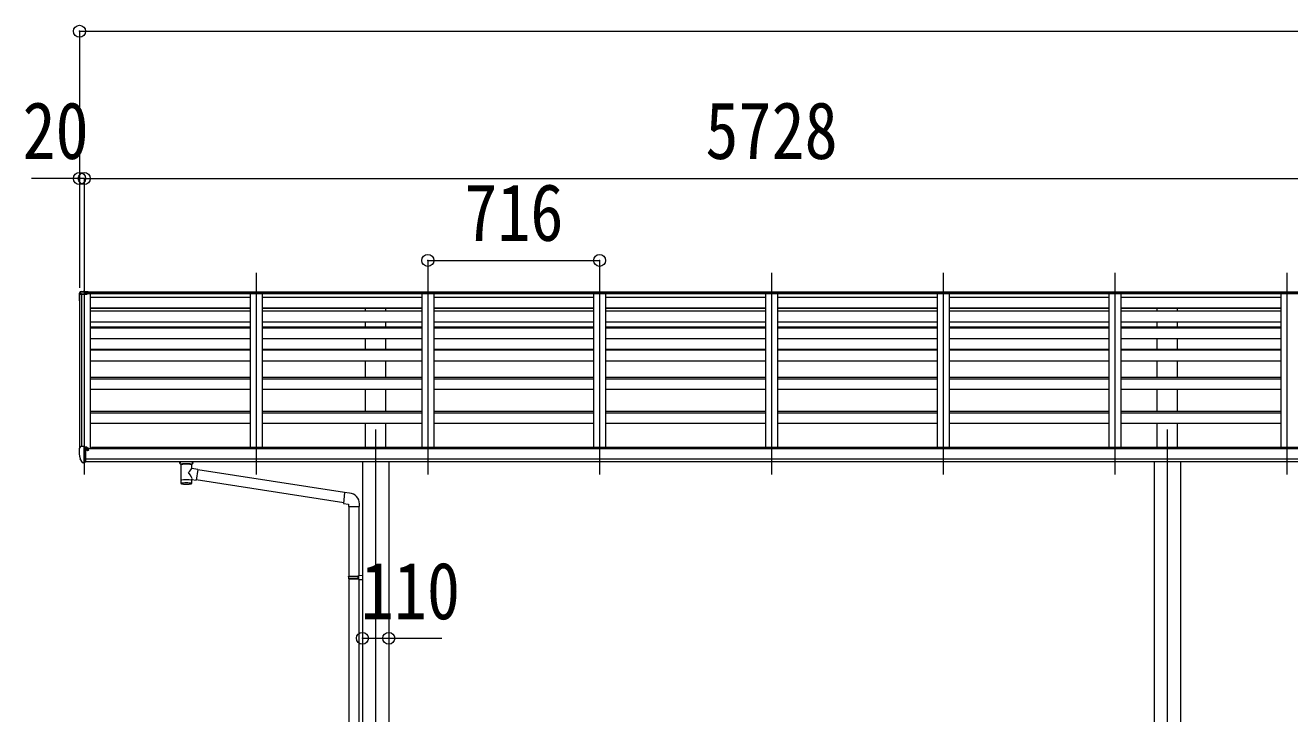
# Model space of a CAD drawing. Units: millimetres at full size. Extents: x -13976 to 14131, y -9754 to 9646.
# Drawn here: x -889 to 4381, y -3683 to -812 of the extents above; entities that cross this region are included whole.
import ezdxf
from ezdxf.enums import TextEntityAlignment as Align

# ---------------------------------------------------------------- set-up
doc = ezdxf.new("R2010")
doc.units = ezdxf.units.MM
doc.header["$LTSCALE"] = 50
doc.header["$PDMODE"] = 32
doc.header["$PDSIZE"] = 50
for name, color, linetype, lineweight in [('0-1_本体', 4, 'Continuous', 9), ('0-2_部品', 7, 'Continuous', 9), ('0-8_PARTS2', 2, 'Continuous', 9), ('0-A_寸法', 6, 'Continuous', 9)]:
    doc.layers.add(name, color=color, linetype=linetype, lineweight=lineweight)
doc.styles.add('ＭＳ ゴシック', font='')
doc.styles.get('ＭＳ ゴシック').set_extended_font_data('MS Gothic')

msp = doc.modelspace()

# ---------------------------------------------------------------- linework, layer by layer
at = {"layer": '0-1_本体'}
for p, q in [((-663.07, -1935.35), (-663.09, -2575.47)), ((-662.13, -1934.51), (-654.3, -1934.1)), ((-654.08, -1934.09), (-654.08, -2568.92)), ((-653.38, -2568.92), (-653.38, -1934.09)), ((5072.91, -1931.62), (-631.08, -1931.62)), ((5072.91, -1932.53), (-631.08, -1932.53)), ((-627.58, -1924.42), (5069.41, -1924.42)), ((5069.41, -1926), (-627.58, -1926)), ((-618.08, -1932.53), (-618.08, -2578.73)), ((47.92, -1947.73), (-618.08, -1947.73)), ((47.92, -1932.53), (47.92, -2572.32)), ((97.92, -1932.53), (97.92, -2572.32)), ((763.92, -1947.73), (97.92, -1947.73)), ((763.92, -1932.53), (763.92, -2572.32)), ((813.92, -1932.53), (813.92, -2572.32)), ((1479.92, -1947.73), (813.92, -1947.73)), ((1479.92, -1932.53), (1479.92, -2572.32)), ((1529.92, -1932.53), (1529.92, -2572.32)), ((2195.92, -1947.73), (1529.92, -1947.73)), ((2195.92, -1932.53), (2195.92, -2572.32)), ((2245.92, -1932.53), (2245.92, -2572.32)), ((2911.92, -1947.73), (2245.92, -1947.73)), ((2911.92, -1932.53), (2911.92, -2572.32)), ((2961.92, -1932.53), (2961.92, -2572.32)), ((3627.92, -1947.73), (2961.92, -1947.73)), ((3627.92, -1932.53), (3627.92, -2572.32)), ((3677.92, -1932.53), (3677.92, -2572.32)), ((4343.92, -1947.73), (3677.92, -1947.73)), ((4343.92, -1932.53), (4343.92, -2572.32)), ((47.92, -1991.26), (-618.08, -1991.26)), ((47.92, -1992.33), (-618.08, -1992.33)), ((47.92, -1993.64), (-618.08, -1993.64)), ((-618.08, -2002.47), (47.92, -2002.47)), ((763.92, -1991.26), (97.92, -1991.26)), ((763.92, -1992.33), (97.92, -1992.33)), ((763.92, -1993.64), (97.92, -1993.64)), ((97.92, -2002.47), (763.92, -2002.47)), ((528.42, -2002.47), (528.42, -1993.64)), ((613.42, -2002.47), (613.42, -1993.64)), ((1479.92, -1991.26), (813.92, -1991.26)), ((1479.92, -1992.33), (813.92, -1992.33)), ((1479.92, -1993.64), (813.92, -1993.64)), ((813.92, -2002.47), (1479.92, -2002.47)), ((2195.92, -1991.26), (1529.92, -1991.26)), ((2195.92, -1992.33), (1529.92, -1992.33)), ((2195.92, -1993.64), (1529.92, -1993.64)), ((1529.92, -2002.47), (2195.92, -2002.47)), ((2911.92, -1991.26), (2245.92, -1991.26)), ((2911.92, -1992.33), (2245.92, -1992.33)), ((2911.92, -1993.64), (2245.92, -1993.64)), ((2245.92, -2002.47), (2911.92, -2002.47)), ((3627.92, -1991.26), (2961.92, -1991.26)), ((3627.92, -1992.33), (2961.92, -1992.33)), ((3627.92, -1993.64), (2961.92, -1993.64)), ((2961.92, -2002.47), (3627.92, -2002.47)), ((4343.92, -1991.26), (3677.92, -1991.26)), ((4343.92, -1992.33), (3677.92, -1992.33)), ((4343.92, -1993.64), (3677.92, -1993.64)), ((3677.92, -2002.47), (4343.92, -2002.47)), ((3828.42, -2002.47), (3828.42, -1993.64)), ((3913.42, -2002.47), (3913.42, -1993.64)), ((47.92, -2005.05), (-618.08, -2005.05)), ((47.92, -2049.79), (-618.08, -2049.79)), ((763.92, -2005.05), (97.92, -2005.05)), ((763.92, -2049.79), (97.92, -2049.79)), ((528.42, -2070.38), (528.42, -2049.79)), ((613.42, -2070.38), (613.42, -2049.79)), ((1479.92, -2005.05), (813.92, -2005.05)), ((1479.92, -2049.79), (813.92, -2049.79)), ((2195.92, -2005.05), (1529.92, -2005.05)), ((2195.92, -2049.79), (1529.92, -2049.79)), ((2911.92, -2005.05), (2245.92, -2005.05)), ((2911.92, -2049.79), (2245.92, -2049.79)), ((3627.92, -2005.05), (2961.92, -2005.05)), ((3627.92, -2049.79), (2961.92, -2049.79)), ((4343.92, -2005.05), (3677.92, -2005.05)), ((4343.92, -2049.79), (3677.92, -2049.79)), ((3828.42, -2070.38), (3828.42, -2049.79)), ((3913.42, -2070.38), (3913.42, -2049.79)), ((-618.08, -2070.38), (47.92, -2070.38)), ((-618.08, -2073.95), (47.92, -2073.95)), ((97.92, -2070.38), (763.92, -2070.38)), ((97.92, -2073.95), (763.92, -2073.95)), ((813.92, -2070.38), (1479.92, -2070.38)), ((813.92, -2073.95), (1479.92, -2073.95)), ((1529.92, -2070.38), (2195.92, -2070.38)), ((1529.92, -2073.95), (2195.92, -2073.95)), ((2245.92, -2070.38), (2911.92, -2070.38)), ((2245.92, -2073.95), (2911.92, -2073.95)), ((2961.92, -2070.38), (3627.92, -2070.38)), ((2961.92, -2073.95), (3627.92, -2073.95)), ((3677.92, -2070.38), (4343.92, -2070.38)), ((3677.92, -2073.95), (4343.92, -2073.95)), ((-618.08, -2118.49), (47.92, -2118.49)), ((97.92, -2118.49), (763.92, -2118.49)), ((528.42, -2162.94), (528.42, -2118.49)), ((613.42, -2162.94), (613.42, -2118.49)), ((813.92, -2118.49), (1479.92, -2118.49)), ((1529.92, -2118.49), (2195.92, -2118.49)), ((2245.92, -2118.49), (2911.92, -2118.49)), ((2961.92, -2118.49), (3627.92, -2118.49)), ((3677.92, -2118.49), (4343.92, -2118.49)), ((3828.42, -2162.94), (3828.42, -2118.49)), ((3913.42, -2162.94), (3913.42, -2118.49)), ((-618.08, -2162.94), (47.92, -2162.94)), ((47.92, -2167.6), (-618.08, -2167.6)), ((-618.08, -2211.87), (47.92, -2211.87)), ((97.92, -2162.94), (763.92, -2162.94)), ((763.92, -2167.6), (97.92, -2167.6)), ((97.92, -2211.87), (763.92, -2211.87)), ((528.42, -2280.14), (528.42, -2211.87)), ((613.42, -2280.14), (613.42, -2211.87)), ((813.92, -2162.94), (1479.92, -2162.94)), ((1479.92, -2167.6), (813.92, -2167.6)), ((813.92, -2211.87), (1479.92, -2211.87)), ((1529.92, -2162.94), (2195.92, -2162.94)), ((2195.92, -2167.6), (1529.92, -2167.6)), ((1529.92, -2211.87), (2195.92, -2211.87)), ((2245.92, -2162.94), (2911.92, -2162.94)), ((2911.92, -2167.6), (2245.92, -2167.6)), ((2245.92, -2211.87), (2911.92, -2211.87)), ((2961.92, -2162.94), (3627.92, -2162.94)), ((3627.92, -2167.6), (2961.92, -2167.6)), ((2961.92, -2211.87), (3627.92, -2211.87)), ((3677.92, -2162.94), (4343.92, -2162.94)), ((4343.92, -2167.6), (3677.92, -2167.6)), ((3677.92, -2211.87), (4343.92, -2211.87)), ((3828.42, -2280.14), (3828.42, -2211.87)), ((3913.42, -2280.14), (3913.42, -2211.87)), ((-618.08, -2280.14), (47.92, -2280.14)), ((-618.08, -2285.87), (47.92, -2285.87)), ((97.92, -2280.14), (763.92, -2280.14)), ((97.92, -2285.87), (763.92, -2285.87)), ((813.92, -2280.14), (1479.92, -2280.14)), ((813.92, -2285.87), (1479.92, -2285.87)), ((1529.92, -2280.14), (2195.92, -2280.14)), ((1529.92, -2285.87), (2195.92, -2285.87)), ((2245.92, -2280.14), (2911.92, -2280.14)), ((2245.92, -2285.87), (2911.92, -2285.87)), ((2961.92, -2280.14), (3627.92, -2280.14)), ((2961.92, -2285.87), (3627.92, -2285.87)), ((3677.92, -2280.14), (4343.92, -2280.14)), ((3677.92, -2285.87), (4343.92, -2285.87)), ((-618.08, -2329.81), (47.92, -2329.81)), ((97.92, -2329.81), (763.92, -2329.81)), ((528.42, -2421.54), (528.42, -2329.81)), ((613.42, -2421.54), (613.42, -2329.81)), ((813.92, -2329.81), (1479.92, -2329.81)), ((1529.92, -2329.81), (2195.92, -2329.81)), ((2245.92, -2329.81), (2911.92, -2329.81)), ((2961.92, -2329.81), (3627.92, -2329.81)), ((3677.92, -2329.81), (4343.92, -2329.81)), ((3828.42, -2421.54), (3828.42, -2329.81)), ((3913.42, -2421.54), (3913.42, -2329.81)), ((-618.08, -2421.54), (47.92, -2421.54)), ((97.92, -2421.54), (763.92, -2421.54)), ((813.92, -2421.54), (1479.92, -2421.54)), ((1529.92, -2421.54), (2195.92, -2421.54)), ((2245.92, -2421.54), (2911.92, -2421.54)), ((2961.92, -2421.54), (3627.92, -2421.54)), ((3677.92, -2421.54), (4343.92, -2421.54)), ((-618.08, -2428.34), (47.92, -2428.34)), ((-618.08, -2471.89), (47.92, -2471.89)), ((97.92, -2428.34), (763.92, -2428.34)), ((97.92, -2471.89), (763.92, -2471.89)), ((528.42, -2572.32), (528.42, -2471.89)), ((613.42, -2572.32), (613.42, -2471.89)), ((813.92, -2428.34), (1479.92, -2428.34)), ((813.92, -2471.89), (1479.92, -2471.89)), ((1529.92, -2428.34), (2195.92, -2428.34)), ((1529.92, -2471.89), (2195.92, -2471.89)), ((2245.92, -2428.34), (2911.92, -2428.34)), ((2245.92, -2471.89), (2911.92, -2471.89)), ((2961.92, -2428.34), (3627.92, -2428.34)), ((2961.92, -2471.89), (3627.92, -2471.89)), ((3677.92, -2428.34), (4343.92, -2428.34)), ((3677.92, -2471.89), (4343.92, -2471.89)), ((3828.42, -2572.32), (3828.42, -2471.89)), ((3913.42, -2572.32), (3913.42, -2471.89)), ((5078.42, -2578.73), (-636.58, -2578.73)), ((5054.92, -2572.32), (-613.08, -2572.32)), ((-613.08, -2578.73), (-613.08, -2572.4)), ((-636.58, -2620.33), (5078.42, -2620.33)), ((5078.42, -2632.17), (-636.58, -2632.1)), ((515.92, -2632.11), (515.92, -5485.23)), ((625.92, -2632.12), (625.92, -5485.23)), ((3815.92, -2632.16), (3815.92, -5485.23)), ((3925.92, -2632.16), (3925.92, -5485.23))]:
    msp.add_line(p, q, dxfattribs=at)
msp.add_circle((-629.11, -2583.84), 3, dxfattribs=at)
msp.add_arc((-662.08, -1935.51), 1, 93, 173.32986, dxfattribs=at)
at = {"layer": '0-2_部品'}
for p, q in [((-665.08, -1931.91), (-665.08, -1936)), ((-665.08, -1936.68), (-665.08, -1936)), ((-660.06, -1923.76), (-664.54, -1930.19)), ((-664.54, -1930.19), (-664.54, -1933.71)), ((-663.58, -1936.68), (-663.58, -1936)), ((-658.87, -1925.2), (-663.29, -1932.61)), ((-654.18, -1931.93), (-662.23, -1932.32)), ((-654.18, -1932.59), (-662.23, -1933.01)), ((-662.16, -1934.51), (-654.14, -1934.09)), ((-653.04, -1922.95), (-659.29, -1923.34)), ((-658.87, -1925.2), (-643.08, -1924.36)), ((-658.73, -1924.07), (-658.73, -1924.8)), ((-654.18, -1932.59), (-631.08, -1931.19)), ((-654.14, -1934.09), (-631.08, -1934.09)), ((-643.08, -1922.35), (-647.12, -1922.59)), ((-643.08, -1923.12), (-643.08, -1922.35)), ((-627.58, -1923.29), (-643.08, -1922.35)), ((-643.08, -1922.35), (-643.08, -1923.12)), ((-643.08, -1923.12), (-643.08, -1923.84)), ((-643.08, -1926.76), (-643.08, -1924.36)), ((-627.58, -1925.18), (-643.08, -1924.36)), ((-627.58, -1927.58), (-631.08, -1927.4)), ((-627.58, -1928.88), (-631.08, -1928.88)), ((-631.08, -1931.19), (-631.08, -1934.09)), ((-627.58, -1923.29), (-627.58, -1924.06)), ((-627.58, -1924.06), (-627.58, -1924.79)), ((-627.58, -1924.79), (-627.58, -1925.18)), ((-627.58, -1925.18), (-627.58, -1927.58)), ((-627.58, -1928.88), (-627.58, -1927.58)), ((-665.08, -2578.29), (-665.08, -2578.92)), ((-658.17, -2569.49), (-662.24, -2575.3)), ((-643.08, -2637.42), (-643.08, -2568.92)), ((-641.58, -2569.84), (-643.08, -2569.84)), ((-636.58, -2578.65), (-643.08, -2578.26)), ((-641.58, -2569.84), (-641.58, -2576.01)), ((-631.91, -2571.34), (-641.58, -2570.62)), ((-641.58, -2573.61), (-627.58, -2573.66)), ((-631.08, -2573.65), (-631.08, -2571.75)), ((-626.58, -2574.77), (-626.58, -2578.73)), ((-650.71, -2635.61), (-660.45, -2620.23)), ((-642.58, -2635.22), (-642.08, -2634.22)), ((-636.58, -2634.22), (-642.08, -2634.22)), ((-632.11, -2583.84), (-631.58, -2583.84)), ((-631.58, -2583.84), (-631.28, -2583.84)), ((-244.58, -2638.22), (-244.58, -2632.1)), ((-190.58, -2638.22), (-190.58, -2632.1)), ((-644.58, -2637.33), (-648.29, -2637.1)), ((-644.58, -2637.33), (-643.08, -2637.42)), ((-643.08, -2635.22), (-642.58, -2635.22)), ((-240.48, -2642.72), (-240.5, -2723.01)), ((-194.68, -2660.29), (-194.68, -2642.71)), ((-169.46, -2664.2), (-194.68, -2660.29)), ((-169.46, -2664.2), (-176.48, -2709.46)), ((441.98, -2761.12), (-169.77, -2666.21)), ((-194.67, -2723.01), (-194.68, -2706.38)), ((-194.68, -2706.64), (-176.48, -2709.46)), ((438.31, -2803.05), (-176.21, -2707.72)), ((462.84, -2762.68), (442, -2760.86)), ((457.92, -2818.43), (503.92, -2818.43)), ((459.92, -2818.43), (459.92, -3108.71)), ((501.92, -2818.43), (501.92, -3106.15)), ((503.92, -2818.43), (503.92, -2807.51)), ((457.92, -3110.71), (458.92, -3108.71)), ((458.92, -3108.71), (501.92, -3108.71)), ((497.44, -3110.71), (497.01, -3108.71)), ((499.92, -3106.21), (515.92, -3105.74)), ((499.92, -3108.21), (499.92, -3106.21)), ((499.92, -3108.21), (501.92, -3108.21)), ((515.92, -3105.74), (515.92, -3123.68)), ((457.92, -3110.71), (501.92, -3110.71)), ((457.92, -3110.71), (457.92, -3118.71)), ((457.92, -3118.71), (501.92, -3118.71)), ((457.92, -3118.71), (458.92, -3120.71)), ((458.92, -3120.71), (501.92, -3120.71)), ((459.92, -3120.71), (459.92, -3964.89)), ((499.92, -3123.21), (499.92, -3121.21)), ((499.92, -3123.21), (515.92, -3123.68)), ((501.92, -3123.27), (501.92, -3962.34))]:
    msp.add_line(p, q, dxfattribs=at)
for points in [[(-659.29, -1923.34), (-659.17, -1923.34), (-658.84, -1923.56), (-658.73, -1924.07)], [(-658.73, -1924.8), (-658.8, -1925.01), (-658.87, -1925.2)], [(-654.18, -1931.93), (-631.08, -1930.55), (-631.08, -1931.19)], [(-643.08, -1924.36), (-643.08, -1923.84), (-643.08, -1923.12)], [(-643.08, -1926.76), (-631.08, -1927.18), (-631.08, -1930.55)], [(-643.08, -2568.92), (-655.08, -2568.92), (-657.42, -2569.06)], [(-636.58, -2634.22), (-636.58, -2576.01), (-641.58, -2576.01)], [(-631.91, -2571.34), (-631.74, -2571.36), (-631.58, -2571.39), (-631.44, -2571.43), (-631.32, -2571.48), (-631.22, -2571.54), (-631.14, -2571.61), (-631.1, -2571.68), (-631.08, -2571.75)], [(-626.58, -2582.22), (-626.58, -2583.84), (-626.11, -2583.84)], [(-643.08, -2623.53), (-639.92, -2623.12), (-636.58, -2622.69)], [(-631.28, -2582.65), (-631.28, -2583.84), (-626.58, -2583.84)], [(-244.54, -2638.28), (-244.57, -2637.92), (-244.32, -2636.96), (-243.8, -2636.08), (-243, -2635.24), (-241.88, -2634.44), (-240.48, -2633.72)], [(-194.68, -2633.73), (-194.45, -2633.82), (-193.09, -2634.56), (-191.98, -2635.41), (-191.22, -2636.27), (-190.76, -2637.17), (-190.59, -2638.06)], [(-244.54, -2638.16), (-244.57, -2638.52), (-244.32, -2639.48), (-243.8, -2640.36), (-243, -2641.2), (-241.88, -2642), (-240.48, -2642.72)], [(-194.68, -2642.71), (-194.45, -2642.61), (-193.09, -2641.88), (-191.98, -2641.03), (-191.22, -2640.17), (-190.76, -2639.27), (-190.59, -2638.38)], [(442, -2760.86), (437.99, -2806.68), (457.92, -2808.43), (457.92, -2818.43)], [(499.92, -3121.21), (501.92, -3121.21), (501.92, -3108.21)], [(497.44, -3110.71), (497.44, -3118.71), (497.01, -3120.71)]]:
    msp.add_lwpolyline(points, dxfattribs=at)
for centre, radius, start, end in [((-662.08, -1936), 2.99, 92.88363, 179.89821), ((-464.58, -1936.68), 200.5, 180.00038, 188.11165), ((-661.82, -1935.52), 3.27, 116.90088, 146.38921), ((-662.08, -1936), 1.5, 92.88363, 179.89821), ((-464.57, -1936.33), 199.01, 180.00039, 184.08805), ((-464.57, -1936.68), 199.01, 180.00039, 184.08802), ((-659.23, -1924.34), 1, 93.49169, 145.07667), ((-662.51, -1719.51), 203.67, 272.66471, 274.33431), ((-662.08, -2578.29), 3, 93, 180), ((-472.59, -2578.92), 192.49, 180.0008, 192.1233), ((-657.35, -2570.06), 1, 93.5, 145), ((-629.08, -2583.84), 2.5, 0, 151.64236), ((-657.85, -2618.73), 3, 191.83348, 210), ((-629.08, -2583.84), 2.5, 151.64236, 180), ((-227.51, -2683.44), 51.38, 92.46126, 104.61963), ((-207.63, -2683.44), 51.38, 75.38037, 87.53874), ((-648.11, -2634.11), 3, 210, 266.5), ((458.92, -2807.51), 45, 0, 85)]:
    msp.add_arc(centre, radius, start, end, dxfattribs=at)
for centre, major_axis, ratio, start_param, end_param in [((-662.08, -1931.91), (0, -3.01), 0.996195, 4.1015237, 4.712389), ((-662.08, -1935.87), (-0.11, 3.55), 0.844901, 0.0150814, 0.3799029), ((-627.58, -2574.77), (-0.02, 1.1), 0.906239, 4.6917496, 6.2625459), ((-217.58, -2643.91), (-22.91, -0.42), 0.072511, 4.711586, 6.2823824), ((-217.56, -2642.28), (-22.91, -0.42), 0.072511, 4.711586, 6.2823824), ((-217.61, -2642.29), (22.92, -0.42), 0.07247, 0.0008089, 1.5716053), ((-217.61, -2643.91), (22.92, -0.42), 0.07247, 0.0008089, 1.5716053), ((-217.59, -2679.84), (-22.81, 26.62), 0.234429, 3.1563334, 4.5976381), ((-215.03, -2682.49), (20.32, 22.25), 0.045535, 4.9756507, 6.2441899), ((-206.58, -2638.22), (16, 0), 0.361356, 0, 0.0194874), ((-206.58, -2638.22), (16, 0), 0.361356, 6.2636979, 6.2831853), ((-217.58, -2723.01), (22.92, 0), 0.101955, 6.2829723, 9.4248207), ((-217.58, -2723.01), (22.92, 0), 0.101955, 3.1415499, 6.2833984), ((-217.58, -2710.57), (22.91, 0), 0.122865, 6.2831853, 9.424778)]:
    msp.add_ellipse(centre, major_axis=major_axis, ratio=ratio, start_param=start_param, end_param=end_param, dxfattribs=at)
at = {"layer": '0-8_PARTS2'}
for p, q in [((-643.08, -1844.45), (-643.08, -2686)), ((72.92, -1844.45), (72.92, -2686)), ((788.92, -1844.45), (788.92, -2686)), ((1504.92, -1844.45), (1504.92, -2686)), ((2220.92, -1844.45), (2220.92, -2686)), ((2936.92, -1844.45), (2936.92, -2686)), ((3652.92, -1844.45), (3652.92, -2686)), ((4368.92, -1844.45), (4368.92, -2686)), ((570.92, -2497.2), (570.92, -5703.23)), ((3870.92, -2497.2), (3870.92, -5708.76))]:
    msp.add_line(p, q, dxfattribs=at)
at = {"layer": '0-A_寸法'}
for p, q in [((-663.12, -837.45), (-663.12, -1451.34)), ((-663.12, -837.45), (10832.87, -837.45)), ((-663.07, -1451.34), (-863.07, -1451.34)), ((-663.07, -1451.34), (-663.07, -1906.91)), ((-643.08, -1451.34), (-663.07, -1451.34)), ((-643.08, -1451.34), (-643.08, -1906.91)), ((-643.08, -1451.34), (5084.9, -1451.34)), ((-643.08, -1451.34), (-643.08, -1906.91)), ((788.92, -1792.78), (788.92, -1910.38)), ((788.92, -1792.78), (1504.92, -1792.78)), ((1504.92, -1792.78), (1504.92, -1910.38)), ((515.92, -3368.46), (625.92, -3368.46)), ((625.92, -3368.46), (847.65, -3368.46))]:
    msp.add_line(p, q, dxfattribs=at)
for p in [(-663.12, -837.45), (-663.07, -1451.34), (-643.08, -1451.34), (788.92, -1792.78), (1504.92, -1792.78), (515.92, -3368.46), (625.92, -3368.46)]:
    msp.add_point(p, dxfattribs=at)

# ---------------------------------------------------------------- texts
at = {"layer": '0-A_寸法', "color": 7, "style": 'ＭＳ ゴシック', "width": 0.85}
for s, p in [('20', (-900.57, -1441.34)), ('5728', (1945.91, -1441.34)), ('716', (940.67, -1782.78)), ('110', (509.67, -3360.46))]:
    msp.add_text(s, height=238.3, dxfattribs=at).set_placement(p, align=Align.BOTTOM_LEFT)

doc.saveas('drawing.dxf')
